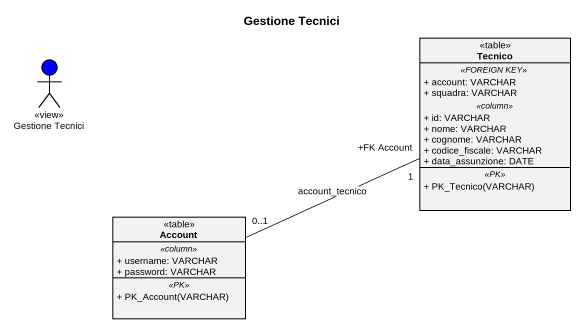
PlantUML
@startuml
title Gestione Tecnici
allowmixing
hide circle
hide empty members
skinparam classAttributeIconSize 0
class Tecnico <<table>> {
  .. <<FOREIGN KEY>> ..
  + account: VARCHAR
  + squadra: VARCHAR
  .. <<column>> ..
  + id: VARCHAR
  + nome: VARCHAR
  + cognome: VARCHAR
  + codice_fiscale: VARCHAR
  + data_assunzione: DATE
  .. <<PK>> ..
  + PK_Tecnico(VARCHAR)
}
actor "Gestione Tecnici" as Gestione_Tecnici <<view>> #0000FF
class Account <<table>> {
  .. <<column>> ..
  + username: VARCHAR
  + password: VARCHAR
  .. <<PK>> ..
  + PK_Account(VARCHAR)
}
Tecnico "+FK Account\n1" -left- "0..1" Account : account_tecnico
@enduml
